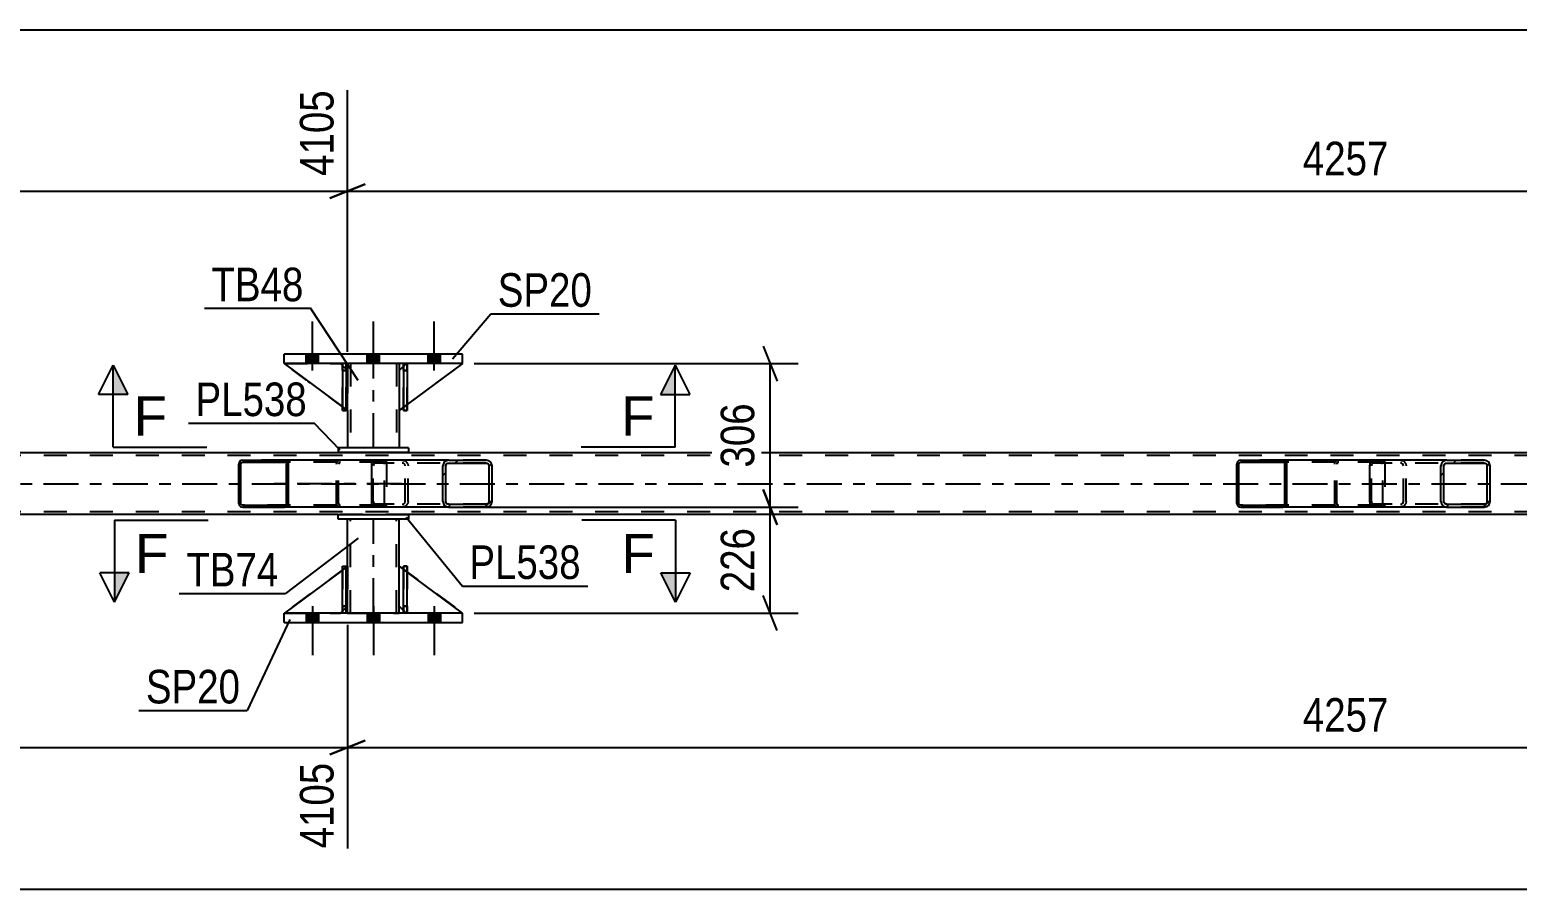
# Model space of a CAD drawing. Header units: millimetres. Extents: x -90 to 751, y -419 to 175.
# Drawn here: x 158.1 to 285, y -247.9 to -174.6 of the extents above; entities that cross this region are included whole.
import ezdxf

# ---------------------------------------------------------------- set-up
doc = ezdxf.new("R2010")
doc.units = ezdxf.units.MM
doc.linetypes.add('DXK_LINE_DOT2', pattern=[3.9198, 1.9599, -1.9599])
doc.linetypes.add('DXK_LINE_DOT3', pattern=[5.9187, 2.979, -0.9799, 0.9799, -0.9799])
doc.styles.add('Arial', font='ARIAL.TTF', dxfattribs={"height": 0.2})
doc.styles.add('Arial Narrow', font='ARIALN.TTF', dxfattribs={"height": 0.2})

# ---------------------------------------------------------------- blocks, each defined once
blk = doc.blocks.new('Part-814409720-5495 - 5475')
at = {"color": 7, "linetype": 'DXK_LINE_DOT2'}
for p, q in [((185.24, -207.06), (179.85, -203.06)), ((179.85, -203.06), (184.64, -203.06)), ((184.64, -203.06), (185.24, -203.66)), ((185.24, -203.66), (184.64, -203.06)), ((185.24, -203.66), (185.24, -207.06)), ((185.24, -203.66), (185.24, -203.66)), ((185.24, -203.66), (185.24, -207.06))]:
    blk.add_line(p, q, dxfattribs=at)
blk = doc.blocks.new('Part-814409720-5493 - 5475')
at = {"color": 7, "linetype": 'DXK_LINE_DOT2'}
for p, q in [((190.32, -220.35), (190, -220.35)), ((190, -223.75), (190, -220.35)), ((190, -220.35), (190, -224.35)), ((190.32, -220.35), (190.32, -223.75)), ((190.32, -224.35), (190.32, -220.35)), ((190.32, -223.75), (190, -223.75)), ((190, -224.35), (190, -223.75)), ((190.32, -224.35), (190, -224.35)), ((190.32, -223.75), (190.32, -224.35)), ((190.32, -224.35), (190.32, -224.35))]:
    blk.add_line(p, q, dxfattribs=at)
blk = doc.blocks.new('Part-814409720-5477 - 5475')
at = {"color": 7, "linetype": 'DXK_LINE_DOT2'}
for p, q in [((189.65, -223.75), (189.65, -220.35)), ((189.65, -220.35), (195.05, -224.35)), ((190.25, -224.35), (189.65, -223.75)), ((195.05, -224.35), (190.25, -224.35))]:
    blk.add_line(p, q, dxfattribs=at)
blk = doc.blocks.new('Part-814409720-5675 - 5475')
at = {"color": 2, "linetype": 'Continuous'}
for p, q in [((184.45, -215.95), (190.45, -215.95)), ((184.45, -216.35), (184.45, -215.95)), ((190.45, -216.35), (184.45, -216.35)), ((190.45, -215.95), (190.45, -216.35))]:
    blk.add_line(p, q, dxfattribs=at)
blk = doc.blocks.new('Part-814409720-5494 - 5475')
at = {"color": 2, "linetype": 'Continuous'}
for p, q in [((190.32, -203.06), (190, -203.06)), ((190, -203.06), (190, -207.06)), ((190.32, -203.06), (190.32, -203.06)), ((190.32, -203.06), (190.32, -207.06)), ((190.32, -207.06), (190, -207.06))]:
    blk.add_line(p, q, dxfattribs=at)
at = {"color": 7, "linetype": 'DXK_LINE_DOT2'}
for p, q in [((190, -203.66), (190, -203.06)), ((190.32, -203.66), (190, -203.66)), ((190, -203.66), (190, -207.06)), ((190.32, -203.66), (190.32, -203.06)), ((190.32, -203.06), (190.32, -203.06)), ((190.32, -207.06), (190.32, -203.66))]:
    blk.add_line(p, q, dxfattribs=at)
blk = doc.blocks.new('Part-814409720-5496 - 5475')
at = {"color": 2, "linetype": 'Continuous'}
for p, q in [((184.8, -206.73), (179.85, -203.06)), ((184.8, -203.21), (184.64, -203.06)), ((185.24, -203.66), (185.12, -203.53)), ((185.24, -203.66), (185.24, -203.66)), ((185.24, -207.06), (185.24, -203.66)), ((185.12, -206.97), (185.24, -207.06)), ((185.24, -207.06), (185.24, -207.06))]:
    blk.add_line(p, q, dxfattribs=at)
at = {"color": 7, "linetype": 'DXK_LINE_DOT2'}
for p, q in [((184.64, -203.06), (179.85, -203.06)), ((184.64, -203.06), (185.24, -203.66)), ((185.12, -203.53), (184.8, -203.21)), ((185.24, -203.66), (185.24, -207.06)), ((185.12, -206.97), (184.8, -206.73))]:
    blk.add_line(p, q, dxfattribs=at)
blk = doc.blocks.new('Part-814409720-5497 - 5475')
at = {"color": 7, "linetype": 'DXK_LINE_DOT2'}
for p, q in [((190.25, -203.06), (189.65, -203.66)), ((189.65, -207.06), (195.05, -203.06)), ((189.65, -203.66), (189.65, -207.06)), ((195.05, -203.06), (190.25, -203.06))]:
    blk.add_line(p, q, dxfattribs=at)
blk = doc.blocks.new('Part-814409720-5498 - 5475')
at = {"color": 2, "linetype": 'Continuous'}
for p, q in [((190, -203.31), (189.65, -203.66)), ((189.65, -203.66), (189.65, -207.06)), ((195.05, -203.06), (190.32, -206.56)), ((190, -206.8), (189.65, -207.06))]:
    blk.add_line(p, q, dxfattribs=at)
at = {"color": 7, "linetype": 'DXK_LINE_DOT2'}
for p, q in [((190.25, -203.06), (190, -203.31)), ((195.05, -203.06), (190.25, -203.06)), ((190.32, -206.56), (190, -206.8))]:
    blk.add_line(p, q, dxfattribs=at)
blk = doc.blocks.new('Part-814409720-5504 - 5475')
at = {"color": 2, "linetype": 'Continuous'}
for p, q in [((185.24, -220.35), (185.24, -216.35)), ((189.64, -220.35), (189.64, -216.35)), ((185.24, -224.35), (185.24, -223.75)), ((189.64, -224.35), (189.64, -223.75))]:
    blk.add_line(p, q, dxfattribs=at)
at = {"color": 7, "linetype": 'DXK_LINE_DOT2'}
for p, q in [((189.64, -216.35), (185.24, -216.35)), ((185.48, -224.35), (185.48, -216.35)), ((189.4, -224.35), (189.4, -216.35)), ((185.24, -223.75), (185.24, -220.35)), ((189.64, -223.75), (189.64, -220.35)), ((185.24, -224.35), (189.64, -224.35))]:
    blk.add_line(p, q, dxfattribs=at)
at = {"color": 7, "linetype": 'DXK_LINE_DOT3'}
blk.add_line((187.44, -224.35), (187.44, -216.35), dxfattribs=at)
blk = doc.blocks.new('Part-814409720-5509 - 5475')
at = {"color": 2, "linetype": 'Continuous'}
for p, q in [((179.84, -203.06), (179.84, -202.26)), ((195.04, -202.26), (179.84, -202.26)), ((195.04, -203.06), (195.04, -202.26)), ((195.04, -203.06), (179.84, -203.06))]:
    blk.add_line(p, q, dxfattribs=at)
at = {"color": 7, "linetype": 'DXK_LINE_DOT2'}
for p, q in [((179.84, -203.06), (179.84, -202.26)), ((195.04, -203.06), (195.04, -202.26))]:
    blk.add_line(p, q, dxfattribs=at)
blk = doc.blocks.new('Part-814409720-5514 - 5475')
at = {"color": 2, "linetype": 'Continuous'}
for p, q in [((179.84, -225.15), (179.84, -224.35)), ((195.04, -224.35), (179.84, -224.35)), ((195.04, -225.15), (195.04, -224.35)), ((179.84, -225.15), (195.04, -225.15))]:
    blk.add_line(p, q, dxfattribs=at)
at = {"color": 7, "linetype": 'DXK_LINE_DOT2'}
for p, q in [((179.84, -225.15), (179.84, -224.35)), ((195.04, -225.15), (195.04, -224.35))]:
    blk.add_line(p, q, dxfattribs=at)
blk = doc.blocks.new('Bolt-814409720-5580 - 5475')
at = {"linetype": 'Continuous'}
for points in [[(182.76, -224.35), (181.72, -224.35), (181.72, -225.15), (182.76, -225.15)], [(182.76, -224.35), (181.72, -224.35), (181.72, -225.15), (182.76, -225.15)], [(182.76, -224.35), (181.72, -224.35), (181.72, -225.15), (182.76, -225.15)], [(187.96, -224.35), (186.92, -224.35), (186.92, -225.15), (187.96, -225.15)], [(187.96, -224.35), (186.92, -224.35), (186.92, -225.15), (187.96, -225.15)], [(193.16, -224.35), (192.12, -224.35), (192.12, -225.15), (193.16, -225.15)], [(193.16, -224.35), (192.12, -224.35), (192.12, -225.15), (193.16, -225.15)], [(193.16, -224.35), (192.12, -224.35), (192.12, -225.15), (193.16, -225.15)]]:
    blk.add_hatch(color=1, dxfattribs=at).paths.add_polyline_path(points)
at = {"color": 1, "linetype": 'Continuous'}
for p, q in [((181.72, -224.35), (181.72, -225.15)), ((181.72, -224.35), (181.72, -225.15)), ((181.72, -224.35), (181.72, -225.15)), ((182.24, -223.75), (182.24, -227.95)), ((182.24, -223.75), (182.24, -227.95)), ((182.24, -223.75), (182.24, -227.95)), ((182.76, -224.35), (182.76, -225.15)), ((182.76, -224.35), (182.76, -225.15)), ((182.76, -224.35), (182.76, -225.15)), ((186.92, -224.35), (186.92, -225.15)), ((186.92, -224.35), (186.92, -225.15)), ((187.44, -223.75), (187.44, -227.95)), ((187.44, -223.75), (187.44, -227.95)), ((187.96, -224.35), (187.96, -225.15)), ((187.96, -224.35), (187.96, -225.15)), ((192.12, -224.35), (192.12, -225.15)), ((192.12, -224.35), (192.12, -225.15)), ((192.12, -224.35), (192.12, -225.15)), ((192.64, -223.75), (192.64, -227.95)), ((192.64, -223.75), (192.64, -227.95)), ((192.64, -223.75), (192.64, -227.95)), ((193.16, -224.35), (193.16, -225.15)), ((193.16, -224.35), (193.16, -225.15)), ((193.16, -224.35), (193.16, -225.15))]:
    blk.add_line(p, q, dxfattribs=at)
blk = doc.blocks.new('Part-814409720-5516 - 5475')
at = {"color": 7, "linetype": 'DXK_LINE_DOT2'}
for p, q in [((190, -203.66), (190, -203.06)), ((190, -203.06), (190, -203.06)), ((190, -203.06), (190, -207.06)), ((190.32, -203.06), (190, -203.06)), ((190, -207.06), (190, -203.66)), ((190, -203.66), (190.32, -203.66)), ((190.32, -203.66), (190.32, -203.06)), ((190.32, -207.06), (190.32, -203.06)), ((190.32, -203.66), (190.32, -207.06)), ((190, -207.06), (190.32, -207.06))]:
    blk.add_line(p, q, dxfattribs=at)
blk = doc.blocks.new('Bolt-814409720-5581 - 5475')
at = {"linetype": 'Continuous'}
for points in [[(181.72, -203.06), (182.76, -203.06), (182.76, -202.26), (181.72, -202.26)], [(181.72, -203.06), (182.76, -203.06), (182.76, -202.26), (181.72, -202.26)], [(181.72, -203.06), (182.76, -203.06), (182.76, -202.26), (181.72, -202.26)], [(186.92, -203.06), (187.96, -203.06), (187.96, -202.26), (186.92, -202.26)], [(186.92, -203.06), (187.96, -203.06), (187.96, -202.26), (186.92, -202.26)], [(192.12, -203.06), (193.16, -203.06), (193.16, -202.26), (192.12, -202.26)], [(192.12, -203.06), (193.16, -203.06), (193.16, -202.26), (192.12, -202.26)], [(192.12, -203.06), (193.16, -203.06), (193.16, -202.26), (192.12, -202.26)]]:
    blk.add_hatch(color=1, dxfattribs=at).paths.add_polyline_path(points)
at = {"color": 1, "linetype": 'Continuous'}
for p, q in [((182.24, -203.66), (182.24, -199.46)), ((182.24, -203.66), (182.24, -199.46)), ((182.24, -203.66), (182.24, -199.46)), ((187.44, -203.66), (187.44, -199.46)), ((187.44, -203.66), (187.44, -199.46)), ((192.64, -203.66), (192.64, -199.46)), ((192.64, -203.66), (192.64, -199.46)), ((192.64, -203.66), (192.64, -199.46)), ((181.72, -203.06), (181.72, -202.26)), ((181.72, -203.06), (181.72, -202.26)), ((181.72, -203.06), (181.72, -202.26)), ((182.76, -203.06), (182.76, -202.26)), ((182.76, -203.06), (182.76, -202.26)), ((182.76, -203.06), (182.76, -202.26)), ((186.92, -203.06), (186.92, -202.26)), ((186.92, -203.06), (186.92, -202.26)), ((187.96, -203.06), (187.96, -202.26)), ((187.96, -203.06), (187.96, -202.26)), ((192.12, -203.06), (192.12, -202.26)), ((192.12, -203.06), (192.12, -202.26)), ((192.12, -203.06), (192.12, -202.26)), ((193.16, -203.06), (193.16, -202.26)), ((193.16, -203.06), (193.16, -202.26)), ((193.16, -203.06), (193.16, -202.26))]:
    blk.add_line(p, q, dxfattribs=at)
blk = doc.blocks.new('Part-814409720-5522 - 5475')
at = {"color": 2, "linetype": 'Continuous'}
for p, q in [((185.24, -203.06), (185.24, -203.66)), ((189.64, -203.06), (189.64, -203.66)), ((185.24, -207.06), (185.24, -210.26)), ((189.64, -207.06), (189.64, -210.26))]:
    blk.add_line(p, q, dxfattribs=at)
at = {"color": 7, "linetype": 'DXK_LINE_DOT2'}
for p, q in [((189.64, -203.06), (185.24, -203.06)), ((185.24, -203.66), (185.24, -207.06)), ((185.48, -203.06), (185.48, -210.26)), ((189.4, -203.06), (189.4, -210.26)), ((189.64, -203.66), (189.64, -207.06)), ((189.64, -210.26), (185.24, -210.26))]:
    blk.add_line(p, q, dxfattribs=at)
at = {"color": 7, "linetype": 'DXK_LINE_DOT3'}
blk.add_line((187.44, -210.26), (187.44, -203.06), dxfattribs=at)
blk = doc.blocks.new('Part-814409720-5592 - 5475')
at = {"color": 2, "linetype": 'Continuous'}
for p, q in [((623.83, -210.67), (46.85, -210.67)), ((184.45, -215.95), (46.85, -215.95)), ((354.71, -215.95), (190.45, -215.95))]:
    blk.add_line(p, q, dxfattribs=at)
at = {"color": 7, "linetype": 'DXK_LINE_DOT2'}
for p, q in [((623.83, -210.91), (46.85, -210.91)), ((623.83, -215.71), (46.85, -215.71)), ((190.45, -215.95), (184.45, -215.95))]:
    blk.add_line(p, q, dxfattribs=at)
at = {"color": 7, "linetype": 'DXK_LINE_DOT3'}
blk.add_line((46.85, -213.31), (623.83, -213.31), dxfattribs=at)
blk = doc.blocks.new('Part-814409720-5595 - 5475')
at = {"color": 2, "linetype": 'Continuous'}
for p, q in [((190, -224.35), (190, -220.35)), ((190, -220.35), (190.32, -220.35)), ((190.32, -224.35), (190.32, -220.35)), ((190, -224.35), (190, -224.35)), ((190.32, -224.35), (190, -224.35))]:
    blk.add_line(p, q, dxfattribs=at)
at = {"color": 7, "linetype": 'DXK_LINE_DOT2'}
for p, q in [((190, -220.35), (190, -223.75)), ((190.32, -223.75), (190.32, -220.35)), ((190, -223.75), (190, -224.35)), ((190, -223.75), (190.32, -223.75)), ((190.32, -224.35), (190.32, -223.75)), ((190.32, -224.35), (190.32, -224.35))]:
    blk.add_line(p, q, dxfattribs=at)
blk = doc.blocks.new('Part-814409720-5531 - 5475')
at = {"linetype": 'Continuous'}
h = blk.add_hatch(dxfattribs=at)
h.set_pattern_fill('', scale=0.7, style=0, pattern_type=0)
h.set_pattern_definition([(45, (282.6526, -211.605), (-1.57154, 1.57154), [])])
h.paths.add_polyline_path([(282.69, -211.79), (282.65, -211.61), (282.54, -211.45), (282.38, -211.35), (282.19, -211.31), (279, -211.31), (278.81, -211.35), (278.65, -211.45), (278.54, -211.61), (278.5, -211.79), (278.5, -214.83), (278.54, -215.01), (278.65, -215.17), (278.81, -215.27), (279, -215.31), (282.19, -215.31), (282.38, -215.27), (282.54, -215.17), (282.65, -215.01), (282.69, -214.83)])
h.paths.add_polyline_path([(282.42, -214.92), (282.37, -215), (282.28, -215.05), (282.19, -215.07), (279, -215.07), (278.91, -215.05), (278.83, -215), (278.77, -214.92), (278.75, -214.83), (278.75, -211.79), (278.77, -211.7), (278.83, -211.62), (278.91, -211.57), (279, -211.55), (282.19, -211.55), (282.28, -211.57), (282.37, -211.62), (282.42, -211.7), (282.44, -211.79), (282.44, -214.83)])
at = {"color": 2, "linetype": 'Continuous'}
for p, q in [((272.43, -211.79), (272.45, -211.61)), ((272.43, -214.83), (272.43, -211.79)), ((272.45, -211.61), (272.51, -211.45)), ((272.51, -211.45), (272.6, -211.35)), ((272.6, -211.35), (272.7, -211.31)), ((279, -211.31), (272.7, -211.31)), ((278.54, -211.61), (278.5, -211.79)), ((278.5, -214.83), (278.5, -211.79)), ((278.75, -211.79), (278.77, -211.7)), ((278.75, -214.83), (278.75, -211.79)), ((278.77, -211.7), (278.83, -211.62)), ((279, -211.31), (278.81, -211.35)), ((278.83, -211.62), (278.91, -211.57)), ((278.91, -211.57), (279, -211.55)), ((279, -211.31), (282.19, -211.31)), ((279, -211.55), (282.19, -211.55)), ((282.38, -211.35), (282.19, -211.31)), ((282.19, -211.55), (282.28, -211.57)), ((282.28, -211.57), (282.37, -211.62)), ((282.37, -211.62), (282.42, -211.7)), ((282.42, -211.7), (282.44, -211.79)), ((282.44, -214.83), (282.44, -211.79)), ((282.69, -211.79), (282.65, -211.61)), ((282.69, -214.83), (282.69, -211.79)), ((272.45, -215.01), (272.43, -214.83)), ((272.51, -215.17), (272.45, -215.01)), ((272.6, -215.27), (272.51, -215.17)), ((272.7, -215.31), (272.6, -215.27)), ((279, -215.31), (272.7, -215.31)), ((278.5, -214.83), (278.54, -215.01)), ((278.77, -214.92), (278.75, -214.83)), ((278.83, -215), (278.77, -214.92)), ((278.81, -215.27), (279, -215.31)), ((278.91, -215.05), (278.83, -215)), ((279, -215.07), (278.91, -215.05)), ((279, -215.07), (282.19, -215.07)), ((279, -215.31), (282.19, -215.31)), ((282.28, -215.05), (282.19, -215.07)), ((282.19, -215.31), (282.38, -215.27)), ((282.37, -215), (282.28, -215.05)), ((282.42, -214.92), (282.37, -215)), ((282.44, -214.83), (282.42, -214.92)), ((282.65, -215.01), (282.69, -214.83))]:
    blk.add_line(p, q, dxfattribs=at)
at = {"color": 7, "linetype": 'DXK_LINE_DOT2'}
for p, q in [((272.58, -211.7), (272.57, -211.79)), ((272.57, -214.83), (272.57, -211.79)), ((272.61, -211.62), (272.58, -211.7)), ((272.65, -211.57), (272.61, -211.62)), ((272.7, -211.55), (272.65, -211.57)), ((282.19, -211.55), (272.7, -211.55)), ((273.7, -211.55), (273.7, -211.31)), ((275.04, -211.31), (275.23, -211.35)), ((275.13, -211.57), (275.04, -211.55)), ((275.22, -211.62), (275.13, -211.57)), ((275.27, -211.7), (275.22, -211.62)), ((275.29, -211.79), (275.27, -211.7)), ((275.29, -214.83), (275.29, -211.79)), ((275.5, -211.61), (275.54, -211.79)), ((275.54, -214.83), (275.54, -211.79)), ((282.19, -211.31), (279, -211.31)), ((272.57, -214.83), (272.58, -214.92)), ((272.58, -214.92), (272.61, -215)), ((272.61, -215), (272.65, -215.05)), ((272.65, -215.05), (272.7, -215.07)), ((282.19, -215.07), (272.7, -215.07)), ((273.7, -215.31), (273.7, -215.07)), ((275.04, -215.07), (275.13, -215.05)), ((275.23, -215.27), (275.04, -215.31)), ((275.13, -215.05), (275.22, -215)), ((275.22, -215), (275.27, -214.92)), ((275.27, -214.92), (275.29, -214.83)), ((275.54, -214.83), (275.5, -215.01)), ((282.19, -215.31), (279, -215.31))]:
    blk.add_line(p, q, dxfattribs=at)
for centre, start, end in [((275.05, -211.8), 23.8494, 68.8059), ((275.05, -214.81), 291.1941, 336.1506)]:
    blk.add_arc(centre, 0.492, start, end, dxfattribs=at)
at = {"color": 2, "linetype": 'Continuous'}
for centre, start, end in [((278.99, -211.8), 111.1941, 156.1506), ((282.2, -211.8), 23.8494, 68.8059), ((278.99, -214.81), 203.8494, 248.8059), ((282.2, -214.81), 291.1941, 336.1506)]:
    blk.add_arc(centre, 0.492, start, end, dxfattribs=at)
blk = doc.blocks.new('Part-814409720-5596 - 5475')
at = {"color": 7, "linetype": 'DXK_LINE_DOT2'}
for p, q in [((185.24, -220.35), (179.85, -224.35)), ((185.24, -223.75), (185.24, -220.35)), ((185.24, -220.35), (185.24, -223.75)), ((179.85, -224.35), (184.64, -224.35)), ((184.64, -224.35), (185.24, -223.75)), ((185.24, -223.75), (184.64, -224.35)), ((185.24, -223.75), (185.24, -223.75))]:
    blk.add_line(p, q, dxfattribs=at)
blk = doc.blocks.new('Part-814409720-5597 - 5475')
at = {"color": 2, "linetype": 'Continuous'}
for p, q in [((184.8, -220.68), (179.85, -224.35)), ((185.24, -220.35), (185.12, -220.44)), ((185.24, -223.75), (185.24, -220.35)), ((184.8, -224.2), (184.64, -224.35)), ((185.24, -223.75), (185.12, -223.88)), ((185.24, -223.75), (185.24, -223.75))]:
    blk.add_line(p, q, dxfattribs=at)
at = {"color": 7, "linetype": 'DXK_LINE_DOT2'}
for p, q in [((185.12, -220.44), (184.8, -220.68)), ((185.24, -223.75), (185.24, -220.35)), ((179.85, -224.35), (184.64, -224.35)), ((185.24, -223.75), (184.64, -224.35)), ((185.12, -223.88), (184.8, -224.2))]:
    blk.add_line(p, q, dxfattribs=at)
blk = doc.blocks.new('Part-814409720-5554 - 5475')
at = {"linetype": 'Continuous'}
h = blk.add_hatch(dxfattribs=at)
h.set_pattern_fill('', scale=0.7, style=0, pattern_type=0)
h.set_pattern_definition([(45, (180.1865, -211.5063), (-1.57154, 1.57154), [])])
h.paths.add_polyline_path([(180.21, -211.63), (180.19, -211.51), (180.11, -211.4), (180, -211.33), (179.87, -211.31), (176.3, -211.31), (176.17, -211.33), (176.06, -211.4), (175.98, -211.51), (175.96, -211.63), (175.96, -214.99), (175.98, -215.11), (176.06, -215.22), (176.17, -215.28), (176.3, -215.31), (179.87, -215.31), (180, -215.28), (180.11, -215.22), (180.19, -215.11), (180.21, -214.99)])
h.paths.add_polyline_path([(180.03, -215.05), (179.99, -215.1), (179.94, -215.14), (179.87, -215.15), (176.3, -215.15), (176.23, -215.14), (176.18, -215.1), (176.14, -215.05), (176.13, -214.99), (176.13, -211.63), (176.14, -211.57), (176.18, -211.52), (176.23, -211.48), (176.3, -211.47), (179.87, -211.47), (179.94, -211.48), (179.99, -211.52), (180.03, -211.57), (180.04, -211.63), (180.04, -214.99)])
at = {"color": 2, "linetype": 'Continuous'}
for p, q in [((175.98, -211.51), (175.96, -211.63)), ((175.96, -214.99), (175.96, -211.63)), ((176.13, -211.63), (176.14, -211.57)), ((176.13, -214.99), (176.13, -211.63)), ((176.14, -211.57), (176.18, -211.52)), ((176.3, -211.31), (176.17, -211.33)), ((176.18, -211.52), (176.23, -211.48)), ((176.23, -211.48), (176.3, -211.47)), ((176.3, -211.31), (179.87, -211.31)), ((176.3, -211.47), (179.87, -211.47)), ((187.57, -211.31), (179.87, -211.31)), ((180, -211.33), (179.87, -211.31)), ((179.87, -211.47), (179.94, -211.48)), ((179.94, -211.48), (179.99, -211.52)), ((179.99, -211.52), (180.03, -211.57)), ((180.03, -211.57), (180.04, -211.63)), ((180.04, -214.99), (180.04, -211.63)), ((180.21, -211.63), (180.19, -211.51)), ((180.21, -214.99), (180.21, -211.63)), ((175.96, -214.99), (175.98, -215.11)), ((176.14, -215.05), (176.13, -214.99)), ((176.18, -215.1), (176.14, -215.05)), ((176.17, -215.28), (176.3, -215.31)), ((176.23, -215.14), (176.18, -215.1)), ((176.3, -215.15), (176.23, -215.14)), ((176.3, -215.15), (179.87, -215.15)), ((176.3, -215.31), (179.87, -215.31)), ((179.94, -215.14), (179.87, -215.15)), ((179.87, -215.31), (180, -215.28)), ((187.57, -215.31), (179.87, -215.31)), ((179.99, -215.1), (179.94, -215.14)), ((180.03, -215.05), (179.99, -215.1)), ((180.04, -214.99), (180.03, -215.05)), ((180.19, -215.11), (180.21, -214.99))]:
    blk.add_line(p, q, dxfattribs=at)
at = {"color": 7, "linetype": 'DXK_LINE_DOT2'}
for p, q in [((179.87, -211.31), (176.3, -211.31)), ((188.22, -211.47), (176.3, -211.47)), ((184.3, -211.63), (184.33, -211.51)), ((184.3, -214.99), (184.3, -211.63)), ((184.49, -211.57), (184.48, -211.63)), ((184.48, -214.99), (184.48, -211.63)), ((184.53, -211.52), (184.49, -211.57)), ((184.52, -211.33), (184.65, -211.31)), ((184.53, -211.52), (184.54, -211.51)), ((184.54, -211.51), (184.58, -211.48)), ((184.58, -211.48), (184.65, -211.47)), ((188.22, -211.31), (187.57, -211.31)), ((188.22, -211.31), (188.35, -211.33)), ((188.29, -211.48), (188.22, -211.47)), ((188.34, -211.52), (188.29, -211.48)), ((188.38, -211.57), (188.34, -211.52)), ((188.39, -211.63), (188.38, -211.57)), ((188.39, -214.99), (188.39, -211.63)), ((188.54, -211.51), (188.56, -211.63)), ((188.56, -211.63), (188.56, -214.99)), ((188.22, -215.15), (176.3, -215.15)), ((179.87, -215.31), (176.3, -215.31)), ((184.33, -215.11), (184.3, -214.99)), ((184.48, -214.99), (184.49, -215.05)), ((184.49, -215.05), (184.53, -215.1)), ((184.65, -215.31), (184.52, -215.28)), ((184.53, -215.1), (184.54, -215.11)), ((184.54, -215.11), (184.58, -215.14)), ((184.58, -215.14), (184.65, -215.15)), ((188.22, -215.31), (187.57, -215.31)), ((188.22, -215.15), (188.29, -215.14)), ((188.35, -215.28), (188.22, -215.31)), ((188.29, -215.14), (188.34, -215.1)), ((188.34, -215.1), (188.38, -215.05)), ((188.38, -215.05), (188.39, -214.99)), ((188.56, -214.99), (188.54, -215.11))]:
    blk.add_line(p, q, dxfattribs=at)
at = {"color": 7, "linetype": 'DXK_LINE_DOT3'}
blk.add_line((189.85, -213.31), (178.08, -213.31), dxfattribs=at)
at = {"color": 2, "linetype": 'Continuous'}
for centre, start, end in [((176.28, -211.64), 110.7583, 155.68), ((179.88, -211.64), 24.32, 69.2417), ((176.28, -214.97), 204.32, 249.2417), ((179.88, -214.97), 290.7583, 335.68)]:
    blk.add_arc(centre, 0.331, start, end, dxfattribs=at)
at = {"color": 7, "linetype": 'DXK_LINE_DOT2'}
for centre, start, end in [((184.63, -211.64), 110.7583, 155.6801), ((188.23, -211.64), 24.3199, 69.2417), ((184.63, -214.97), 204.3199, 249.2417), ((188.23, -214.97), 290.7583, 335.6801)]:
    blk.add_arc(centre, 0.331, start, end, dxfattribs=at)
blk = doc.blocks.new('Part-814409720-5555 - 5475')
at = {"linetype": 'Continuous'}
h = blk.add_hatch(dxfattribs=at)
h.set_pattern_fill('', scale=0.7, style=0, pattern_type=0)
h.set_pattern_definition([(45, (197.5185, -211.605), (-1.57154, 1.57154), [])])
h.paths.add_polyline_path([(197.56, -211.79), (197.52, -211.61), (197.41, -211.45), (197.25, -211.35), (197.05, -211.31), (193.87, -211.31), (193.68, -211.35), (193.51, -211.45), (193.41, -211.61), (193.37, -211.79), (193.37, -214.83), (193.41, -215.01), (193.51, -215.17), (193.68, -215.27), (193.87, -215.31), (197.05, -215.31), (197.25, -215.27), (197.41, -215.17), (197.52, -215.01), (197.56, -214.83)])
h.paths.add_polyline_path([(197.29, -214.92), (197.23, -215), (197.15, -215.05), (197.05, -215.07), (193.87, -215.07), (193.77, -215.05), (193.69, -215), (193.64, -214.92), (193.62, -214.83), (193.62, -211.79), (193.64, -211.7), (193.69, -211.62), (193.77, -211.57), (193.87, -211.55), (197.05, -211.55), (197.15, -211.57), (197.23, -211.62), (197.29, -211.7), (197.31, -211.79), (197.31, -214.83)])
at = {"color": 2, "linetype": 'Continuous'}
for p, q in [((187.3, -211.79), (187.32, -211.61)), ((187.3, -214.83), (187.3, -211.79)), ((187.32, -211.61), (187.38, -211.45)), ((187.38, -211.45), (187.47, -211.35)), ((187.47, -211.35), (187.57, -211.31)), ((193.87, -211.31), (187.57, -211.31)), ((193.41, -211.61), (193.37, -211.79)), ((193.37, -214.83), (193.37, -211.79)), ((193.62, -211.79), (193.64, -211.7)), ((193.62, -214.83), (193.62, -211.79)), ((193.64, -211.7), (193.69, -211.62)), ((193.87, -211.31), (193.68, -211.35)), ((193.69, -211.62), (193.77, -211.57)), ((193.77, -211.57), (193.87, -211.55)), ((193.87, -211.31), (197.05, -211.31)), ((193.87, -211.55), (197.05, -211.55)), ((197.25, -211.35), (197.05, -211.31)), ((197.05, -211.55), (197.15, -211.57)), ((197.15, -211.57), (197.23, -211.62)), ((197.23, -211.62), (197.29, -211.7)), ((197.29, -211.7), (197.31, -211.79)), ((197.31, -214.83), (197.31, -211.79)), ((197.56, -211.79), (197.52, -211.61)), ((197.56, -214.83), (197.56, -211.79)), ((187.32, -215.01), (187.3, -214.83)), ((187.38, -215.17), (187.32, -215.01)), ((187.47, -215.27), (187.38, -215.17)), ((187.57, -215.31), (187.47, -215.27)), ((193.87, -215.31), (187.57, -215.31)), ((193.37, -214.83), (193.41, -215.01)), ((193.64, -214.92), (193.62, -214.83)), ((193.69, -215), (193.64, -214.92)), ((193.68, -215.27), (193.87, -215.31)), ((193.77, -215.05), (193.69, -215)), ((193.87, -215.07), (193.77, -215.05)), ((193.87, -215.07), (197.05, -215.07)), ((193.87, -215.31), (197.05, -215.31)), ((197.15, -215.05), (197.05, -215.07)), ((197.05, -215.31), (197.25, -215.27)), ((197.23, -215), (197.15, -215.05)), ((197.29, -214.92), (197.23, -215)), ((197.31, -214.83), (197.29, -214.92)), ((197.52, -215.01), (197.56, -214.83))]:
    blk.add_line(p, q, dxfattribs=at)
at = {"color": 7, "linetype": 'DXK_LINE_DOT2'}
for p, q in [((187.44, -211.7), (187.43, -211.79)), ((187.43, -214.83), (187.43, -211.79)), ((187.47, -211.62), (187.44, -211.7)), ((187.52, -211.57), (187.47, -211.62)), ((187.57, -211.55), (187.52, -211.57)), ((197.05, -211.55), (187.57, -211.55)), ((188.56, -211.55), (188.56, -211.31)), ((189.9, -211.31), (190.1, -211.35)), ((190, -211.57), (189.9, -211.55)), ((190.08, -211.62), (190, -211.57)), ((190.14, -211.7), (190.08, -211.62)), ((190.16, -211.79), (190.14, -211.7)), ((190.16, -214.83), (190.16, -211.79)), ((190.37, -211.61), (190.41, -211.79)), ((190.41, -214.83), (190.41, -211.79)), ((197.05, -211.31), (193.87, -211.31)), ((187.43, -214.83), (187.44, -214.92)), ((187.44, -214.92), (187.47, -215)), ((187.47, -215), (187.52, -215.05)), ((187.52, -215.05), (187.57, -215.07)), ((197.05, -215.07), (187.57, -215.07)), ((188.56, -215.31), (188.56, -215.07)), ((189.9, -215.07), (190, -215.05)), ((190.1, -215.27), (189.9, -215.31)), ((190, -215.05), (190.08, -215)), ((190.08, -215), (190.14, -214.92)), ((190.14, -214.92), (190.16, -214.83)), ((190.41, -214.83), (190.37, -215.01)), ((197.05, -215.31), (193.87, -215.31))]:
    blk.add_line(p, q, dxfattribs=at)
for centre, start, end in [((189.92, -211.8), 23.8494, 68.8059), ((189.92, -214.81), 291.1941, 336.1506)]:
    blk.add_arc(centre, 0.492, start, end, dxfattribs=at)
at = {"color": 2, "linetype": 'Continuous'}
for centre, start, end in [((193.86, -211.8), 111.1941, 156.1506), ((197.07, -211.8), 23.8494, 68.8059), ((193.86, -214.81), 203.8494, 248.8059), ((197.07, -214.81), 291.1941, 336.1506)]:
    blk.add_arc(centre, 0.492, start, end, dxfattribs=at)
blk = doc.blocks.new('Part-814409720-5598 - 5475')
at = {"color": 7, "linetype": 'DXK_LINE_DOT2'}
for p, q in [((184.8, -203.66), (184.8, -203.06)), ((184.8, -203.06), (184.8, -203.06)), ((184.8, -203.06), (184.8, -207.06)), ((185.12, -203.06), (184.8, -203.06)), ((184.8, -207.06), (184.8, -203.66)), ((184.8, -203.66), (185.12, -203.66)), ((185.12, -203.66), (185.12, -203.06)), ((185.12, -207.06), (185.12, -203.06)), ((185.12, -203.66), (185.12, -207.06)), ((184.8, -207.06), (185.12, -207.06))]:
    blk.add_line(p, q, dxfattribs=at)
blk = doc.blocks.new('Part-814409720-5609 - 5475')
at = {"color": 2, "linetype": 'Continuous'}
for p, q in [((184.8, -224.35), (184.8, -220.35)), ((184.8, -220.35), (185.12, -220.35)), ((185.12, -224.35), (185.12, -220.35)), ((184.8, -224.35), (184.8, -224.35)), ((185.12, -224.35), (184.8, -224.35))]:
    blk.add_line(p, q, dxfattribs=at)
at = {"color": 7, "linetype": 'DXK_LINE_DOT2'}
for p, q in [((184.8, -220.35), (184.8, -223.75)), ((185.12, -223.75), (185.12, -220.35)), ((184.8, -223.75), (184.8, -224.35)), ((184.8, -223.75), (185.12, -223.75)), ((185.12, -224.35), (185.12, -223.75)), ((185.12, -224.35), (185.12, -224.35))]:
    blk.add_line(p, q, dxfattribs=at)
blk = doc.blocks.new('Part-814409720-5611 - 5475')
at = {"color": 7, "linetype": 'DXK_LINE_DOT2'}
for p, q in [((184.8, -220.35), (185.12, -220.35)), ((184.8, -223.75), (184.8, -220.35)), ((184.8, -220.35), (184.8, -224.35)), ((185.12, -220.35), (185.12, -223.75)), ((185.12, -224.35), (185.12, -220.44)), ((185.12, -223.75), (184.8, -223.75)), ((184.8, -224.35), (184.8, -223.75)), ((185.12, -224.35), (184.8, -224.35)), ((185.12, -223.75), (185.12, -224.35)), ((185.12, -224.35), (185.12, -224.35))]:
    blk.add_line(p, q, dxfattribs=at)
blk = doc.blocks.new('Part-814409720-5632 - 5475')
at = {"color": 2, "linetype": 'Continuous'}
for p, q in [((185.12, -203.06), (184.8, -203.06)), ((184.8, -203.06), (184.8, -207.06)), ((185.12, -203.06), (185.12, -203.06)), ((185.12, -203.06), (185.12, -207.06)), ((185.12, -207.06), (184.8, -207.06))]:
    blk.add_line(p, q, dxfattribs=at)
at = {"color": 7, "linetype": 'DXK_LINE_DOT2'}
for p, q in [((184.8, -203.66), (184.8, -203.06)), ((185.12, -203.66), (184.8, -203.66)), ((184.8, -203.66), (184.8, -207.06)), ((185.12, -203.66), (185.12, -203.06)), ((185.12, -203.06), (185.12, -203.06)), ((185.12, -207.06), (185.12, -203.66))]:
    blk.add_line(p, q, dxfattribs=at)
blk = doc.blocks.new('Part-814409720-5643 - 5475')
at = {"color": 2, "linetype": 'Continuous'}
for p, q in [((190.45, -210.26), (184.45, -210.26)), ((184.45, -210.26), (184.45, -210.66)), ((190.45, -210.26), (190.45, -210.66)), ((190.45, -210.66), (184.45, -210.66))]:
    blk.add_line(p, q, dxfattribs=at)
blk = doc.blocks.new('Part-814409720-5726 - 5475')
at = {"linetype": 'Continuous'}
h = blk.add_hatch(dxfattribs=at)
h.set_pattern_fill('', scale=0.7, style=0, pattern_type=0)
h.set_pattern_definition([(45, (265.3207, -211.5063), (-1.57154, 1.57154), [])])
h.paths.add_polyline_path([(265.35, -211.63), (265.32, -211.51), (265.25, -211.4), (265.14, -211.33), (265.01, -211.31), (261.43, -211.31), (261.3, -211.33), (261.19, -211.4), (261.12, -211.51), (261.09, -211.63), (261.09, -214.99), (261.12, -215.11), (261.19, -215.22), (261.3, -215.28), (261.43, -215.31), (265.01, -215.31), (265.14, -215.28), (265.25, -215.22), (265.32, -215.11), (265.35, -214.99)])
h.paths.add_polyline_path([(265.16, -215.05), (265.13, -215.1), (265.07, -215.14), (265.01, -215.15), (261.43, -215.15), (261.37, -215.14), (261.31, -215.1), (261.27, -215.05), (261.26, -214.99), (261.26, -211.63), (261.27, -211.57), (261.31, -211.52), (261.37, -211.48), (261.43, -211.47), (265.01, -211.47), (265.07, -211.48), (265.13, -211.52), (265.16, -211.57), (265.18, -211.63), (265.18, -214.99)])
at = {"color": 2, "linetype": 'Continuous'}
for p, q in [((261.12, -211.51), (261.09, -211.63)), ((261.09, -214.99), (261.09, -211.63)), ((261.26, -211.63), (261.27, -211.57)), ((261.26, -214.99), (261.26, -211.63)), ((261.27, -211.57), (261.31, -211.52)), ((261.43, -211.31), (261.3, -211.33)), ((261.31, -211.52), (261.37, -211.48)), ((261.37, -211.48), (261.43, -211.47)), ((261.43, -211.31), (265.01, -211.31)), ((261.43, -211.47), (265.01, -211.47)), ((272.7, -211.31), (265.01, -211.31)), ((265.14, -211.33), (265.01, -211.31)), ((265.01, -211.47), (265.07, -211.48)), ((265.07, -211.48), (265.13, -211.52)), ((265.13, -211.52), (265.16, -211.57)), ((265.16, -211.57), (265.18, -211.63)), ((265.18, -214.99), (265.18, -211.63)), ((265.35, -211.63), (265.32, -211.51)), ((265.35, -214.99), (265.35, -211.63)), ((261.09, -214.99), (261.12, -215.11)), ((261.27, -215.05), (261.26, -214.99)), ((261.31, -215.1), (261.27, -215.05)), ((261.3, -215.28), (261.43, -215.31)), ((261.37, -215.14), (261.31, -215.1)), ((261.43, -215.15), (261.37, -215.14)), ((261.43, -215.15), (265.01, -215.15)), ((261.43, -215.31), (265.01, -215.31)), ((265.07, -215.14), (265.01, -215.15)), ((265.01, -215.31), (265.14, -215.28)), ((272.7, -215.31), (265.01, -215.31)), ((265.13, -215.1), (265.07, -215.14)), ((265.16, -215.05), (265.13, -215.1)), ((265.18, -214.99), (265.16, -215.05)), ((265.32, -215.11), (265.35, -214.99))]:
    blk.add_line(p, q, dxfattribs=at)
at = {"color": 7, "linetype": 'DXK_LINE_DOT2'}
for p, q in [((265.01, -211.31), (261.43, -211.31)), ((273.36, -211.47), (261.43, -211.47)), ((269.44, -211.63), (269.46, -211.51)), ((269.44, -214.99), (269.44, -211.63)), ((269.62, -211.57), (269.61, -211.63)), ((269.61, -214.99), (269.61, -211.63)), ((269.66, -211.52), (269.62, -211.57)), ((269.65, -211.33), (269.78, -211.31)), ((269.66, -211.52), (269.67, -211.51)), ((269.67, -211.51), (269.71, -211.48)), ((269.71, -211.48), (269.78, -211.47)), ((273.36, -211.31), (272.7, -211.31)), ((273.36, -211.31), (273.49, -211.33)), ((273.42, -211.48), (273.36, -211.47)), ((273.48, -211.52), (273.42, -211.48)), ((273.51, -211.57), (273.48, -211.52)), ((273.53, -211.63), (273.51, -211.57)), ((273.53, -214.99), (273.53, -211.63)), ((273.67, -211.51), (273.7, -211.63)), ((273.7, -211.63), (273.7, -214.99)), ((273.36, -215.15), (261.43, -215.15)), ((265.01, -215.31), (261.43, -215.31)), ((269.46, -215.11), (269.44, -214.99)), ((269.61, -214.99), (269.62, -215.05)), ((269.62, -215.05), (269.66, -215.1)), ((269.78, -215.31), (269.65, -215.28)), ((269.66, -215.1), (269.67, -215.11)), ((269.67, -215.11), (269.71, -215.14)), ((269.71, -215.14), (269.78, -215.15)), ((273.36, -215.31), (272.7, -215.31)), ((273.36, -215.15), (273.42, -215.14)), ((273.49, -215.28), (273.36, -215.31)), ((273.42, -215.14), (273.48, -215.1)), ((273.48, -215.1), (273.51, -215.05)), ((273.51, -215.05), (273.53, -214.99)), ((273.7, -214.99), (273.67, -215.11))]:
    blk.add_line(p, q, dxfattribs=at)
at = {"color": 2, "linetype": 'Continuous'}
for centre, start, end in [((261.42, -211.64), 110.7583, 155.68), ((265.02, -211.64), 24.32, 69.2417), ((261.42, -214.97), 204.32, 249.2417), ((265.02, -214.97), 290.7583, 335.68)]:
    blk.add_arc(centre, 0.331, start, end, dxfattribs=at)
at = {"color": 7, "linetype": 'DXK_LINE_DOT2'}
for centre, start, end in [((269.77, -211.64), 110.7583, 155.6801), ((273.37, -211.64), 24.3199, 69.2417), ((269.77, -214.97), 204.3199, 249.2417), ((273.37, -214.97), 290.7583, 335.6801)]:
    blk.add_arc(centre, 0.331, start, end, dxfattribs=at)
blk = doc.blocks.new('Part-814409720-5765 - 5475')
at = {"color": 2, "linetype": 'Continuous'}
for p, q in [((189.65, -223.75), (189.65, -220.35)), ((190, -220.61), (189.65, -220.35)), ((195.04, -224.35), (190.32, -220.85)), ((190, -224.1), (189.65, -223.75))]:
    blk.add_line(p, q, dxfattribs=at)
at = {"color": 7, "linetype": 'DXK_LINE_DOT2'}
for p, q in [((190.32, -220.85), (190, -220.61)), ((190.25, -224.35), (190, -224.1)), ((195.05, -224.35), (190.25, -224.35)), ((195.04, -224.35), (195.05, -224.35)), ((195.05, -224.35), (195.04, -224.35))]:
    blk.add_line(p, q, dxfattribs=at)
blk = doc.blocks.new('StraightDimension-814409720-5789 - 5475')
at = {"color": 7, "linetype": 'Continuous'}
for p, q in [((220.68, -213.81), (221.88, -216.81)), ((194.01, -215.31), (223.68, -215.31)), ((221.28, -224.35), (221.28, -215.31)), ((221.88, -225.85), (220.68, -222.85)), ((196.05, -224.35), (223.68, -224.35))]:
    blk.add_line(p, q, dxfattribs=at)
at = {"color": 0}
blk.add_wipeout([(220.53, -216.49), (216.33, -216.49), (216.33, -223.17), (220.53, -223.17)], dxfattribs=at)
at = {"color": 3, "style": 'Arial Narrow'}
blk.add_text('226', height=2.863, rotation=90.0002, dxfattribs=at).set_placement((219.93, -222.57))
blk = doc.blocks.new('StraightDimension-814409720-5817 - 5475')
at = {"color": 7, "linetype": 'Continuous'}
for p, q in [((220.68, -201.56), (221.88, -204.56)), ((196.05, -203.06), (223.68, -203.06)), ((221.28, -215.31), (221.28, -203.06)), ((221.88, -216.81), (220.68, -213.81)), ((194.01, -215.31), (223.68, -215.31))]:
    blk.add_line(p, q, dxfattribs=at)
at = {"color": 0}
blk.add_wipeout([(220.53, -205.84), (216.33, -205.84), (216.33, -212.53), (220.53, -212.53)], dxfattribs=at)
at = {"color": 3, "style": 'Arial Narrow'}
blk.add_text('306', height=2.863, rotation=90.0002, dxfattribs=at).set_placement((219.93, -211.93))
blk = doc.blocks.new('StraightDimension-814409720-5894 - 5475')
at = {"color": 7, "linetype": 'Continuous'}
blk.add_line((35.99, -247.92), (634.69, -247.92), dxfattribs=at)
blk = doc.blocks.new('StraightDimension-814409720-5953 - 5475')
at = {"color": 7, "linetype": 'Continuous'}
for p, q in [((36.63, -216.09), (36.63, -238.95)), ((185.24, -225.35), (185.24, -244.43)), ((38.13, -235.22), (35.13, -236.42)), ((36.63, -235.82), (185.24, -235.82)), ((183.74, -236.42), (186.74, -235.22))]:
    blk.add_line(p, q, dxfattribs=at)
at = {"color": 0}
blk.add_wipeout([(115.19, -235.07), (115.19, -230.87), (106.68, -230.87), (106.68, -235.07)], dxfattribs=at)
at = {"color": 3, "style": 'Arial Narrow'}
blk.add_text('4105', height=2.863, dxfattribs=at).set_placement((107.28, -234.47))
at = {"color": 0, "linetype": 'Continuous'}
for points in [[(36.03, -236.52), (31.83, -236.52), (31.83, -239.55), (36.03, -239.55)], [(184.64, -236.52), (180.44, -236.52), (180.44, -245.03), (184.64, -245.03)]]:
    blk.add_wipeout(points, dxfattribs=at)
at = {"color": 3, "linetype": 'Continuous', "style": 'Arial Narrow'}
for s, height, p in [('0', 2.86, (35.43, -238.95)), ('4105', 2.863, (184.04, -244.43))]:
    blk.add_text(s, height=height, rotation=90.0002, dxfattribs=at).set_placement(p)
blk = doc.blocks.new('StraightDimension-814409720-5965 - 5475')
at = {"color": 7, "linetype": 'Continuous'}
for p, q in [((185.24, -225.35), (185.24, -244.43)), ((355.51, -225.35), (355.51, -244.43)), ((186.74, -235.22), (183.74, -236.42)), ((185.24, -235.82), (355.51, -235.82)), ((354.01, -236.42), (357.01, -235.22))]:
    blk.add_line(p, q, dxfattribs=at)
at = {"color": 0}
blk.add_wipeout([(274.64, -235.07), (274.64, -230.87), (266.12, -230.87), (266.12, -235.07)], dxfattribs=at)
at = {"color": 3, "style": 'Arial Narrow'}
blk.add_text('4257', height=2.863, dxfattribs=at).set_placement((266.72, -234.47))
at = {"color": 0, "linetype": 'Continuous'}
blk.add_wipeout([(354.91, -236.52), (350.71, -236.52), (350.71, -245.03), (354.91, -245.03)], dxfattribs=at)
at = {"color": 3, "linetype": 'Continuous', "style": 'Arial Narrow'}
blk.add_text('8362', height=2.863, rotation=90.0002, dxfattribs=at).set_placement((354.31, -244.43))
blk = doc.blocks.new('StraightDimension-814409720-5974 - 5475')
at = {"color": 7, "linetype": 'Continuous'}
for p, q in [((185.24, -202.06), (185.24, -179.72)), ((36.63, -210.6), (36.63, -185.21)), ((38.13, -187.74), (35.13, -188.94)), ((183.74, -188.94), (186.74, -187.74)), ((36.63, -188.34), (185.24, -188.34))]:
    blk.add_line(p, q, dxfattribs=at)
at = {"color": 0}
blk.add_wipeout([(115.19, -187.59), (115.19, -183.39), (106.68, -183.39), (106.68, -187.59)], dxfattribs=at)
at = {"color": 3, "style": 'Arial Narrow'}
blk.add_text('4105', height=2.863, dxfattribs=at).set_placement((107.28, -186.99))
at = {"color": 0, "linetype": 'Continuous'}
for points in [[(184.64, -179.12), (180.44, -179.12), (180.44, -187.64), (184.64, -187.64)], [(36.03, -184.61), (31.83, -184.61), (31.83, -187.64), (36.03, -187.64)]]:
    blk.add_wipeout(points, dxfattribs=at)
at = {"color": 3, "linetype": 'Continuous', "style": 'Arial Narrow'}
for s, height, p in [('4105', 2.863, (184.04, -187.04)), ('0', 2.86, (35.43, -187.04))]:
    blk.add_text(s, height=height, rotation=90.0002, dxfattribs=at).set_placement(p)
blk = doc.blocks.new('StraightDimension-814409720-5986 - 5475')
at = {"color": 7, "linetype": 'Continuous'}
for p, q in [((185.24, -202.06), (185.24, -179.72)), ((355.51, -202.06), (355.51, -179.72)), ((186.74, -187.74), (183.74, -188.94)), ((354.01, -188.94), (357.01, -187.74)), ((185.24, -188.34), (355.51, -188.34))]:
    blk.add_line(p, q, dxfattribs=at)
at = {"color": 0}
blk.add_wipeout([(274.64, -187.59), (274.64, -183.39), (266.12, -183.39), (266.12, -187.59)], dxfattribs=at)
at = {"color": 3, "style": 'Arial Narrow'}
blk.add_text('4257', height=2.863, dxfattribs=at).set_placement((266.72, -186.99))
at = {"color": 0, "linetype": 'Continuous'}
blk.add_wipeout([(354.91, -179.12), (350.71, -179.12), (350.71, -187.64), (354.91, -187.64)], dxfattribs=at)
at = {"color": 3, "linetype": 'Continuous', "style": 'Arial Narrow'}
blk.add_text('8362', height=2.863, rotation=90.0002, dxfattribs=at).set_placement((354.31, -187.04))
blk = doc.blocks.new('StraightDimension-814409720-14992 - 5475')
at = {"color": 7, "linetype": 'Continuous'}
blk.add_line((36.63, -174.57), (634.05, -174.57), dxfattribs=at)
blk = doc.blocks.new('Mark-814409720-5500 - 5475')
at = {"color": 0}
blk.add_wipeout([(179.35, -222.08), (179.35, -219.08), (171.49, -219.08), (171.49, -222.08)], dxfattribs=at)
blk.add_wipeout([(179.35, -222.08), (179.35, -219.08), (171.49, -219.08), (171.49, -222.08)], dxfattribs=at)
at = {"color": 30, "linetype": 'Continuous'}
for p in [(186.14, -217.96), (170.89, -222.68)]:
    blk.add_line(p, (179.95, -222.68), dxfattribs=at)
at = {"color": 3, "style": 'Arial Narrow'}
blk.add_text('TB74', height=2.863, dxfattribs=at).set_placement((171.49, -222.08))
blk = doc.blocks.new('Mark-814409720-5505 - 5475')
at = {"color": 0}
blk.add_wipeout([(206.09, -198.21), (206.09, -195.21), (198.05, -195.21), (198.05, -198.21)], dxfattribs=at)
blk.add_wipeout([(206.09, -198.21), (206.09, -195.21), (198.05, -195.21), (198.05, -198.21)], dxfattribs=at)
at = {"color": 30, "linetype": 'Continuous'}
for p, q in [((194.19, -202.66), (197.45, -198.81)), ((197.45, -198.81), (206.69, -198.81))]:
    blk.add_line(p, q, dxfattribs=at)
at = {"color": 3, "style": 'Arial Narrow'}
blk.add_text('SP20', height=2.863, dxfattribs=at).set_placement((198.05, -198.21))
blk = doc.blocks.new('Mark-814409720-5510 - 5475')
at = {"color": 0}
blk.add_wipeout([(176.08, -232.06), (176.08, -229.06), (168.04, -229.06), (168.04, -232.06)], dxfattribs=at)
blk.add_wipeout([(176.08, -232.06), (176.08, -229.06), (168.04, -229.06), (168.04, -232.06)], dxfattribs=at)
at = {"color": 30, "linetype": 'Continuous'}
for p in [(180.31, -224.9), (167.44, -232.66)]:
    blk.add_line(p, (176.68, -232.66), dxfattribs=at)
at = {"color": 3, "style": 'Arial Narrow'}
blk.add_text('SP20', height=2.863, dxfattribs=at).set_placement((168.04, -232.06))
blk = doc.blocks.new('Mark-814409720-5518 - 5475')
at = {"color": 0}
blk.add_wipeout([(181.49, -197.74), (181.49, -194.74), (173.63, -194.74), (173.63, -197.74)], dxfattribs=at)
blk.add_wipeout([(181.49, -197.74), (181.49, -194.74), (173.63, -194.74), (173.63, -197.74)], dxfattribs=at)
at = {"color": 30, "linetype": 'Continuous'}
for p in [(173.03, -198.34), (186.14, -204.51)]:
    blk.add_line(p, (182.09, -198.34), dxfattribs=at)
at = {"color": 3, "style": 'Arial Narrow'}
blk.add_text('TB48', height=2.863, dxfattribs=at).set_placement((173.63, -197.74))
blk = doc.blocks.new('Mark-814409720-5671 - 5475')
at = {"color": 0}
blk.add_wipeout([(205.14, -221.44), (205.14, -218.44), (195.63, -218.44), (195.63, -221.44)], dxfattribs=at)
blk.add_wipeout([(205.14, -221.44), (205.14, -218.44), (195.63, -218.44), (195.63, -221.44)], dxfattribs=at)
at = {"color": 30, "linetype": 'Continuous'}
for p, q in [((190.25, -216.16), (195.03, -222.04)), ((195.03, -222.04), (205.74, -222.04))]:
    blk.add_line(p, q, dxfattribs=at)
at = {"color": 3, "style": 'Arial Narrow'}
blk.add_text('PL538', height=2.863, dxfattribs=at).set_placement((195.63, -221.44))
blk = doc.blocks.new('Mark-814409720-5639 - 5475')
at = {"color": 0}
blk.add_wipeout([(181.78, -207.54), (181.78, -204.54), (172.27, -204.54), (172.27, -207.54)], dxfattribs=at)
blk.add_wipeout([(181.78, -207.54), (181.78, -204.54), (172.27, -204.54), (172.27, -207.54)], dxfattribs=at)
at = {"color": 30, "linetype": 'Continuous'}
for p in [(171.67, -208.14), (184.61, -210.45)]:
    blk.add_line(p, (182.38, -208.14), dxfattribs=at)
at = {"color": 3, "style": 'Arial Narrow'}
blk.add_text('PL538', height=2.863, dxfattribs=at).set_placement((172.27, -207.54))
blk = doc.blocks.new('SectionMark-814409720-6013 - 5475')
at = {"color": 6, "linetype": 'Continuous'}
for p, q in [((163.99, -205.7), (165.24, -203.2)), ((165.24, -210.2), (165.24, -203.2)), ((213.17, -210.2), (213.17, -203.2)), ((213.17, -203.2), (214.42, -205.7)), ((165.24, -210.2), (173.24, -210.2)), ((213.17, -210.2), (205.17, -210.2))]:
    blk.add_line(p, q, dxfattribs=at)
at = {"color": 0, "linetype": 'Continuous'}
for points in [[(169.84, -209.2), (169.84, -205.7), (166.99, -205.7), (166.99, -209.2)], [(211.42, -209.2), (211.42, -205.7), (208.57, -205.7), (208.57, -209.2)]]:
    blk.add_wipeout(points, dxfattribs=at)
at = {"linetype": 'Continuous'}
for points in [[(166.49, -205.7), (165.24, -205.7), (165.24, -203.2)], [(213.17, -205.7), (211.92, -205.7), (213.17, -203.2)]]:
    blk.add_hatch(color=6, dxfattribs=at).paths.add_polyline_path(points)
at = {"color": 6, "linetype": 'Continuous'}
for p, q in [((165.24, -203.2), (166.49, -205.7)), ((213.17, -203.2), (211.92, -205.7)), ((166.49, -205.7), (163.99, -205.7)), ((211.92, -205.7), (214.42, -205.7))]:
    blk.add_line(p, q, dxfattribs=at)
at = {"color": 3, "linetype": 'Continuous', "style": 'Arial'}
for p in [(166.99, -209.2), (208.57, -209.2)]:
    blk.add_text('F', height=3.34, dxfattribs=at).set_placement(p)
blk = doc.blocks.new('SectionMark-814409720-6015 - 5475')
at = {"color": 6, "linetype": 'Continuous'}
for p, q in [((165.36, -216.43), (173.36, -216.43)), ((165.36, -216.43), (165.36, -223.43)), ((213.21, -216.43), (205.21, -216.43)), ((213.21, -216.43), (213.21, -223.43)), ((165.36, -223.43), (164.11, -220.93)), ((214.46, -220.93), (213.21, -223.43))]:
    blk.add_line(p, q, dxfattribs=at)
at = {"color": 0, "linetype": 'Continuous'}
for points in [[(169.97, -220.93), (169.97, -217.43), (167.11, -217.43), (167.11, -220.93)], [(211.46, -220.93), (211.46, -217.43), (208.61, -217.43), (208.61, -220.93)]]:
    blk.add_wipeout(points, dxfattribs=at)
at = {"linetype": 'Continuous'}
for points in [[(165.36, -220.93), (166.61, -220.93), (165.36, -223.43)], [(211.96, -220.93), (213.21, -220.93), (213.21, -223.43)]]:
    blk.add_hatch(color=6, dxfattribs=at).paths.add_polyline_path(points)
at = {"color": 6, "linetype": 'Continuous'}
for p, q in [((166.61, -220.93), (164.11, -220.93)), ((165.36, -223.43), (166.61, -220.93)), ((211.96, -220.93), (214.46, -220.93)), ((213.21, -223.43), (211.96, -220.93))]:
    blk.add_line(p, q, dxfattribs=at)
at = {"color": 3, "linetype": 'Continuous', "style": 'Arial'}
for p in [(167.11, -220.93), (208.61, -220.93)]:
    blk.add_text('F', height=3.34, dxfattribs=at).set_placement(p)

msp = doc.modelspace()

# ---------------------------------------------------------------- block references
for name in ['Bolt-814409720-5581 - 5475', 'Part-814409720-5509 - 5475', 'Part-814409720-5495 - 5475', 'Part-814409720-5496 - 5475', 'Part-814409720-5598 - 5475', 'Part-814409720-5632 - 5475', 'Part-814409720-5522 - 5475', 'Part-814409720-5497 - 5475', 'Part-814409720-5498 - 5475', 'Part-814409720-5494 - 5475', 'Part-814409720-5516 - 5475', 'Part-814409720-5643 - 5475', 'Part-814409720-5592 - 5475', 'Part-814409720-5554 - 5475', 'Part-814409720-5555 - 5475', 'Part-814409720-5726 - 5475', 'Part-814409720-5531 - 5475', 'Part-814409720-5675 - 5475', 'Part-814409720-5504 - 5475', 'Part-814409720-5596 - 5475', 'Part-814409720-5597 - 5475', 'Part-814409720-5609 - 5475', 'Part-814409720-5611 - 5475', 'Part-814409720-5477 - 5475', 'Part-814409720-5765 - 5475', 'Part-814409720-5493 - 5475', 'Part-814409720-5595 - 5475', 'Part-814409720-5514 - 5475', 'Bolt-814409720-5580 - 5475']:
    msp.add_blockref(name, (0, 0))

# ---------------------------------------------------------------- next in the draw order: block references
for name in ['StraightDimension-814409720-5974 - 5475', 'StraightDimension-814409720-5789 - 5475']:
    msp.add_blockref(name, (0, 0))

# ---------------------------------------------------------------- next in the draw order: block references
for name in ['StraightDimension-814409720-5817 - 5475', 'StraightDimension-814409720-5894 - 5475']:
    msp.add_blockref(name, (0, 0))

# ---------------------------------------------------------------- next in the draw order: block references
for name in ['StraightDimension-814409720-5986 - 5475', 'StraightDimension-814409720-5953 - 5475', 'Mark-814409720-5671 - 5475']:
    msp.add_blockref(name, (0, 0))

# ---------------------------------------------------------------- next in the draw order: block references
for name in ['StraightDimension-814409720-14992 - 5475', 'Mark-814409720-5500 - 5475', 'Mark-814409720-5510 - 5475', 'StraightDimension-814409720-5965 - 5475']:
    msp.add_blockref(name, (0, 0))

# ---------------------------------------------------------------- next in the draw order: block references
for name in ['Mark-814409720-5518 - 5475', 'Mark-814409720-5505 - 5475', 'SectionMark-814409720-6015 - 5475']:
    msp.add_blockref(name, (0, 0))

# ---------------------------------------------------------------- next in the draw order: block references
msp.add_blockref('Mark-814409720-5639 - 5475', (0, 0))

# ---------------------------------------------------------------- next in the draw order: block references
msp.add_blockref('SectionMark-814409720-6013 - 5475', (0, 0))

doc.saveas('drawing.dxf')
